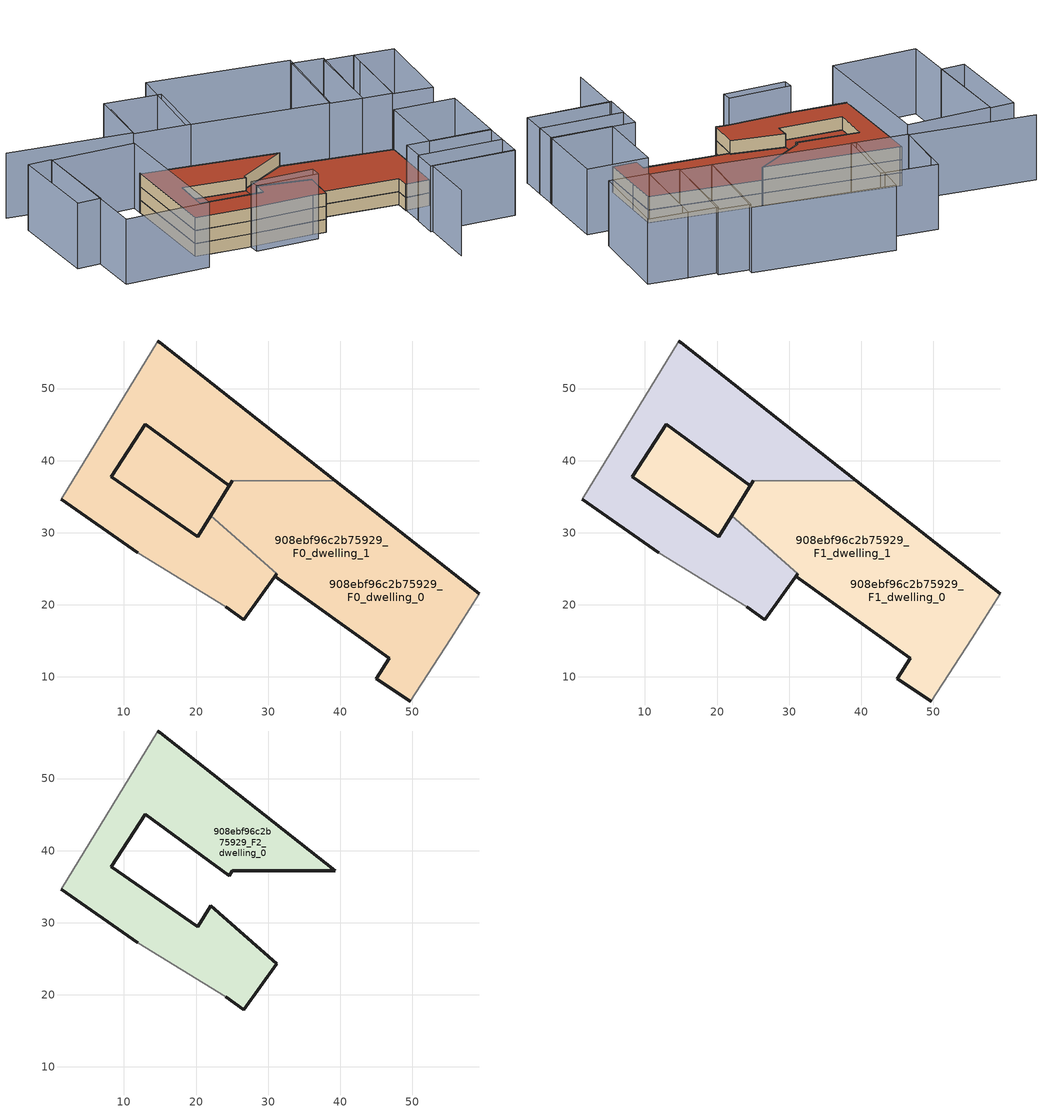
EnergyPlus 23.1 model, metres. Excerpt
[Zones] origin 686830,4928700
908ebf96c2b75929_F0_dwelling_0
 floor ground (EU_floor_Construction): 31.18,24.32 22.02,32.35 20.23,29.47 8.25,37.77 12.97,45.06 24.6,36.5 25.05,37.23 39.31,37.23 15.01,56.36 14.66,56.6 1.32,34.65 11.89,27.22 24.1,19.7 26.59,17.91 z0; 55.31,15.29 59.27,21.52 39.31,37.23 25.05,37.23 24.6,36.5 22.02,32.35 31.18,24.32 30.92,23.96 46.82,12.56 44.99,9.71 49.73,6.65 z0; 22.02,32.35 24.6,36.5 12.97,45.06 8.25,37.77 20.23,29.47 z0
 wall outside (EU_wall_Construction): 11.89,27.22 1.32,34.65 / 14.66,56.6 15.01,56.36 39.31,37.23 / 25.05,37.23 24.6,36.5 12.97,45.06 8.25,37.77 20.23,29.47 22.02,32.35 / 31.18,24.32 26.59,17.91 24.1,19.7 z0:3
 wall adiabatic (EU_wall_Construction): 24.1,19.7 11.89,27.22 / 1.32,34.65 14.66,56.6 z0:3
 wall to 908ebf96c2b75929_F0_dwelling_1 (EU_wall_Construction): 39.31,37.23 25.05,37.23 / 22.02,32.35 31.18,24.32 z0:3
908ebf96c2b75929_F0_dwelling_1
 floor ground (EU_floor_Construction): 31.18,24.32 22.02,32.35 20.23,29.47 8.25,37.77 12.97,45.06 24.6,36.5 25.05,37.23 39.31,37.23 15.01,56.36 14.66,56.6 1.32,34.65 11.89,27.22 24.1,19.7 26.59,17.91 z0; 55.31,15.29 59.27,21.52 39.31,37.23 25.05,37.23 24.6,36.5 22.02,32.35 31.18,24.32 30.92,23.96 46.82,12.56 44.99,9.71 49.73,6.65 z0; 22.02,32.35 24.6,36.5 12.97,45.06 8.25,37.77 20.23,29.47 z0
 wall outside (EU_wall_Construction): 22.02,32.35 25.05,37.23 / 39.31,37.23 59.27,21.52 / 49.73,6.65 44.99,9.71 46.82,12.56 30.92,23.96 31.18,24.32 z0:3
 wall adiabatic (EU_wall_Construction): 59.27,21.52 55.31,15.29 49.73,6.65 z0:3
908ebf96c2b75929_F1_dwelling_0
 floor outside (EU_floor_Construction): 55.31,15.29 59.27,21.52 39.31,37.23 25.05,37.23 24.6,36.5 22.02,32.35 31.18,24.32 30.92,23.96 46.82,12.56 44.99,9.71 49.73,6.65 z3; 31.18,24.32 22.02,32.35 20.23,29.47 8.25,37.77 12.97,45.06 24.6,36.5 25.05,37.23 39.31,37.23 15.01,56.36 14.66,56.6 1.32,34.65 11.89,27.22 24.1,19.7 26.59,17.91 z3; 22.02,32.35 24.6,36.5 12.97,45.06 8.25,37.77 20.23,29.47 z3
 wall outside (EU_wall_Construction): 11.89,27.22 1.32,34.65 / 14.66,56.6 15.01,56.36 39.31,37.23 / 25.05,37.23 24.6,36.5 12.97,45.06 8.25,37.77 20.23,29.47 22.02,32.35 / 31.18,24.32 26.59,17.91 24.1,19.7 z3:6
 wall adiabatic (EU_wall_Construction): 24.1,19.7 11.89,27.22 / 1.32,34.65 14.66,56.6 z3:6
 wall to 908ebf96c2b75929_F1_dwelling_1 (EU_wall_Construction): 39.31,37.23 25.05,37.23 / 22.02,32.35 31.18,24.32 z3:6
 roof outside (EU_floor_Construction): 59.27,21.52 55.31,15.29 49.73,6.65 44.99,9.71 46.82,12.56 30.92,23.96 31.18,24.32 22.02,32.35 24.6,36.5 25.05,37.23 39.31,37.23 z6; 24.6,36.5 22.02,32.35 20.23,29.47 8.25,37.77 12.97,45.06 z6
908ebf96c2b75929_F1_dwelling_1
 floor to 908ebf96c2b75929_F0_dwelling_1 (EU_floor_Construction): 31.18,24.32 22.02,32.35 20.23,29.47 8.25,37.77 12.97,45.06 24.6,36.5 25.05,37.23 39.31,37.23 15.01,56.36 14.66,56.6 1.32,34.65 11.89,27.22 24.1,19.7 26.59,17.91 z3; 55.31,15.29 59.27,21.52 39.31,37.23 25.05,37.23 24.6,36.5 22.02,32.35 31.18,24.32 30.92,23.96 46.82,12.56 44.99,9.71 49.73,6.65 z3; 22.02,32.35 24.6,36.5 12.97,45.06 8.25,37.77 20.23,29.47 z3
 wall outside (EU_wall_Construction): 22.02,32.35 25.05,37.23 / 39.31,37.23 59.27,21.52 / 49.73,6.65 44.99,9.71 46.82,12.56 30.92,23.96 31.18,24.32 z3:6
 wall adiabatic (EU_wall_Construction): 59.27,21.52 55.31,15.29 49.73,6.65 z3:6
 roof outside (EU_roof_Construction): 59.27,21.52 55.31,15.29 49.73,6.65 44.99,9.71 46.82,12.56 30.92,23.96 31.18,24.32 22.02,32.35 24.6,36.5 25.05,37.23 39.31,37.23 z6; 39.31,37.23 25.05,37.23 24.6,36.5 12.97,45.06 8.25,37.77 20.23,29.47 22.02,32.35 31.18,24.32 26.59,17.91 24.1,19.7 11.89,27.22 1.32,34.65 14.66,56.6 15.01,56.36 z6; 24.6,36.5 22.02,32.35 20.23,29.47 8.25,37.77 12.97,45.06 z6
908ebf96c2b75929_F2_dwelling_0
 floor to 908ebf96c2b75929_F1_dwelling_0 (EU_floor_Construction): 31.18,24.32 22.02,32.35 20.23,29.47 8.25,37.77 12.97,45.06 24.6,36.5 25.05,37.23 39.31,37.23 15.01,56.36 14.66,56.6 1.32,34.65 11.89,27.22 24.1,19.7 26.59,17.91 z6
 wall outside (EU_wall_Construction): 11.89,27.22 1.32,34.65 / 14.66,56.6 15.01,56.36 39.31,37.23 25.05,37.23 24.6,36.5 12.97,45.06 8.25,37.77 20.23,29.47 22.02,32.35 31.18,24.32 26.59,17.91 24.1,19.7 z6:9
 wall adiabatic (EU_wall_Construction): 24.1,19.7 11.89,27.22 / 1.32,34.65 14.66,56.6 z6:9
 roof outside (EU_roof_Construction): 39.31,37.23 25.05,37.23 24.6,36.5 12.97,45.06 8.25,37.77 20.23,29.47 22.02,32.35 31.18,24.32 26.59,17.91 24.1,19.7 11.89,27.22 1.32,34.65 14.66,56.6 15.01,56.36 z9
shading: 28.07,72.01 20.28,61.65 / 20.28,61.65 -2.67,78.91 / 31.31,-12.59 38.97,-0.64 / 38.97,-0.64 55.09,-10.98 / -18.54,39.33 -0.8,68.76 / -0.8,68.76 15.91,58.68 / 15.91,58.68 -1.82,29.26 / -1.82,29.26 -18.54,39.33 / 55.3,34.77 29.58,54.51 / 29.58,54.51 43.94,73.23 / 43.94,73.23 69.66,53.49 / 69.66,53.49 55.3,34.77 / -0.67,68.97 -12.22,49.51 / -12.22,49.51 -16.92,52.29 / -16.92,52.29 -5.37,71.76 / -5.37,71.76 -0.67,68.97 / 40.44,67.33 30.52,53.79 / 30.52,53.79 20.05,61.45 / 20.05,61.45 29.97,75 / 29.97,75 40.44,67.33 / 41.86,4.63 58.33,-5.91 / 58.33,-5.91 54.99,-11.14 / 54.99,-11.14 38.51,-0.59 / 38.51,-0.59 41.86,4.63 / 58.33,-5.91 41.96,4.57 / 41.96,4.57 45.05,9.4 / 45.05,9.4 61.43,-1.08 / 61.43,-1.08 58.33,-5.91 / 11.85,27.24 24.1,19.7 / 24.1,19.7 22.79,17.57 / 22.79,17.57 10.54,25.11 / 10.54,25.11 11.85,27.24 / 71.13,13.77 61.25,-1.35 / 61.25,-1.35 49.39,6.4 / 49.39,6.4 59.27,21.52 / 59.27,21.52 71.13,13.77 / 86.45,38.19 73.71,20.66 / 73.71,20.66 66.26,26.07 / 66.26,26.07 79.01,43.6 / 79.01,43.6 86.45,38.19 / 60.93,30.2 73.48,47.61 / 73.48,47.61 79.01,43.62 / 79.01,43.62 66.46,26.22 / 66.46,26.22 60.93,30.2 / 55.19,34.76 68.52,52.52 / 68.52,52.52 74.37,48.13 / 74.37,48.13 61.05,30.37 / 61.05,30.37 55.19,34.76 z0:15
[Building]
EU S2 Campaign: North Axis=0; Terrain=City; Solar Distribution=FullExterior
[Site:Location]
Bologna: Latitude=44.5; Longitude=11.25; Time Zone=1; Elevation=37
[SizingPeriod:WeatherFileDays]
AnnualSizingPeriod: Begin Month=1; Begin Day of Month=1; End Month=12; End Day of Month=31; Day of Week for Start Day=Monday; Use Weather File Daylight Saving Period=No; Use Weather File Rain and Snow Indicators=No
[MATERIAL]
EU_InternalMass_Material: Roughness=MediumRough; Thickness=0.1; Conductivity=1; Density=1800; Specific Heat=900; Thermal Absorptance=0.9; Solar Absorptance=0.7; Visible Absorptance=0.7
[MATERIAL:NOMASS] Roughness=MediumRough; Thermal Absorptance=0.9; Solar Absorptance=0.7; Visible Absorptance=0.7
Name | Thermal Resistance
EU_wall_NoMass | 0.937881
EU_roof_NoMass | 0.548572
EU_floor_NoMass | 0.71348
[CONSTRUCTION]
EU_wall_Construction: EU_wall_NoMass
EU_roof_Construction: EU_roof_NoMass
EU_floor_Construction: EU_floor_NoMass
EU_InternalMass_Construction: EU_InternalMass_Material
[ZONE] Type=1; Multiplier=1; Ceiling Height=autocalculate; Floor Area=autocalculate; Part of Total Floor Area=Yes
Name | Volume
908ebf96c2b75929_F0_dwelling_0; 908ebf96c2b75929_F1_dwelling_0; 908ebf96c2b75929_F0_dwelling_1; 908ebf96c2b75929_F1_dwelling_1 | 3474.22
908ebf96c2b75929_F2_dwelling_0 | 1526.34
[INTERNALMASS] Construction=EU_InternalMass_Construction
Name | Zone or ZoneList | Surface Area
908ebf96c2b75929_F0_dwelling_0_EU_InternalMass | 908ebf96c2b75929_F0_dwelling_0 | 508.781
908ebf96c2b75929_F0_dwelling_1_EU_InternalMass | 908ebf96c2b75929_F0_dwelling_1 | 526.469
908ebf96c2b75929_F1_dwelling_0_EU_InternalMass | 908ebf96c2b75929_F1_dwelling_0 | 508.781
908ebf96c2b75929_F1_dwelling_1_EU_InternalMass | 908ebf96c2b75929_F1_dwelling_1 | 526.469
908ebf96c2b75929_F2_dwelling_0_EU_InternalMass | 908ebf96c2b75929_F2_dwelling_0 | 1035.04
[OTHEREQUIPMENT] Fuel Type=Electricity; Design Level Calculation Method=Watts/Area; Power per Zone Floor Area=1; Fraction Latent=0; Fraction Radiant=0; Fraction Lost=0; Carbon Dioxide Generation Rate=0; EndUse Subcategory=EU_Step8_InternalGains
Name | Zone or ZoneList or Space or SpaceList | Schedule
EU_Step8_InternalGain_908ebf96c2b75929_F0_dwelling_0_f000 | 908ebf96c2b75929_F0_dwelling_0 | EU_Step8_GainSchedule_908ebf96c2b75929_F0_dwelling_0_f000
EU_Step8_InternalGain_908ebf96c2b75929_F0_dwelling_1_f000 | 908ebf96c2b75929_F0_dwelling_1 | EU_Step8_GainSchedule_908ebf96c2b75929_F0_dwelling_1_f000
EU_Step8_InternalGain_908ebf96c2b75929_F1_dwelling_0_f000 | 908ebf96c2b75929_F1_dwelling_0 | EU_Step8_GainSchedule_908ebf96c2b75929_F1_dwelling_0_f000
EU_Step8_InternalGain_908ebf96c2b75929_F1_dwelling_1_f000 | 908ebf96c2b75929_F1_dwelling_1 | EU_Step8_GainSchedule_908ebf96c2b75929_F1_dwelling_1_f000
EU_Step8_InternalGain_908ebf96c2b75929_F2_dwelling_0_f000 | 908ebf96c2b75929_F2_dwelling_0 | EU_Step8_GainSchedule_908ebf96c2b75929_F2_dwelling_0_f000
[ZONEVENTILATION:DESIGNFLOWRATE] Schedule=EU_AlwaysOn; Design Flow Rate Calculation Method=AirChanges/Hour; Air Changes per Hour=0.687892; Ventilation Type=Natural; Fan Pressure Rise=0; Fan Total Efficiency=1; Constant Term Coefficient=1; Temperature Term Coefficient=0; Velocity Term Coefficient=0; Velocity Squared Term Coefficient=0; Minimum Indoor Temperature=-100; Maximum Indoor Temperature=100; Delta Temperature=-100; Minimum Outdoor Temperature=-100; Maximum Outdoor Temperature=100; Maximum Wind Speed=40
Name | Zone or ZoneList or Space or SpaceList
EU_ConstantAir_908ebf96c2b75929_F0_dwelling_0 | 908ebf96c2b75929_F0_dwelling_0
EU_ConstantAir_908ebf96c2b75929_F0_dwelling_1 | 908ebf96c2b75929_F0_dwelling_1
EU_ConstantAir_908ebf96c2b75929_F1_dwelling_0 | 908ebf96c2b75929_F1_dwelling_0
EU_ConstantAir_908ebf96c2b75929_F1_dwelling_1 | 908ebf96c2b75929_F1_dwelling_1
EU_ConstantAir_908ebf96c2b75929_F2_dwelling_0 | 908ebf96c2b75929_F2_dwelling_0
[HVACTEMPLATE:THERMOSTAT] Constant Heating Setpoint=20; Constant Cooling Setpoint=50
EU_HeatOnly_908ebf96c2b75929_F0_dwelling_0; EU_HeatOnly_908ebf96c2b75929_F0_dwelling_1; EU_HeatOnly_908ebf96c2b75929_F1_dwelling_0; EU_HeatOnly_908ebf96c2b75929_F1_dwelling_1; EU_HeatOnly_908ebf96c2b75929_F2_dwelling_0
[HVACTEMPLATE:ZONE:IDEALLOADSAIRSYSTEM] System Availability Schedule=EU_AlwaysOn; Maximum Heating Supply Air Temperature=50; Minimum Cooling Supply Air Temperature=13; Maximum Heating Supply Air Humidity Ratio=0.0156; Minimum Cooling Supply Air Humidity Ratio=0.0077; Heating Limit=NoLimit; Cooling Limit=NoLimit; Heating Availability Schedule=EU_AlwaysOn; Cooling Availability Schedule=EU_CoolingOff; Dehumidification Control Type=ConstantSensibleHeatRatio; Cooling Sensible Heat Ratio=0.7; Dehumidification Setpoint=60; Humidification Control Type=None; Humidification Setpoint=30; Outdoor Air Method=None; Outdoor Air Flow Rate per Person=0.00944; Outdoor Air Flow Rate per Zone Floor Area=0; Outdoor Air Flow Rate per Zone=0; Demand Controlled Ventilation Type=None; Outdoor Air Economizer Type=NoEconomizer; Heat Recovery Type=None; Sensible Heat Recovery Effectiveness=0.7; Latent Heat Recovery Effectiveness=0.65
Name | Template Thermostat
908ebf96c2b75929_F0_dwelling_0 | EU_HeatOnly_908ebf96c2b75929_F0_dwelling_0
908ebf96c2b75929_F0_dwelling_1 | EU_HeatOnly_908ebf96c2b75929_F0_dwelling_1
908ebf96c2b75929_F1_dwelling_0 | EU_HeatOnly_908ebf96c2b75929_F1_dwelling_0
908ebf96c2b75929_F1_dwelling_1 | EU_HeatOnly_908ebf96c2b75929_F1_dwelling_1
908ebf96c2b75929_F2_dwelling_0 | EU_HeatOnly_908ebf96c2b75929_F2_dwelling_0
[SIZING:ZONE] Zone Cooling Design Supply Air Temperature Input Method=SupplyAirTemperature; Zone Cooling Design Supply Air Temperature=13; Zone Heating Design Supply Air Temperature Input Method=SupplyAirTemperature; Zone Heating Design Supply Air Temperature=50; Zone Cooling Design Supply Air Humidity Ratio=0.008; Zone Heating Design Supply Air Humidity Ratio=0.008; Cooling Design Air Flow Method=DesignDay; Cooling Design Air Flow Rate=0; Cooling Minimum Air Flow per Zone Floor Area=0.000762; Cooling Minimum Air Flow=0; Cooling Minimum Air Flow Fraction=0.2; Heating Design Air Flow Method=DesignDay; Heating Design Air Flow Rate=0; Heating Maximum Air Flow per Zone Floor Area=0.002032; Heating Maximum Air Flow=0.141576; Heating Maximum Air Flow Fraction=0.3; Account for Dedicated Outdoor Air System=No; Dedicated Outdoor Air System Control Strategy=NeutralSupplyAir; Dedicated Outdoor Air Low Setpoint Temperature for Design=autosize; Dedicated Outdoor Air High Setpoint Temperature for Design=autosize; Zone Load Sizing Method=Sensible Load Only No Latent Load; Zone Latent Cooling Design Supply Air Humidity Ratio Input Method=HumidityRatioDifference; Zone Cooling Design Supply Air Humidity Ratio Difference=0.005; Zone Latent Heating Design Supply Air Humidity Ratio Input Method=HumidityRatioDifference; Zone Humidification Design Supply Air Humidity Ratio Difference=0.005
908ebf96c2b75929_F0_dwelling_0; 908ebf96c2b75929_F0_dwelling_1; 908ebf96c2b75929_F1_dwelling_0; 908ebf96c2b75929_F1_dwelling_1; 908ebf96c2b75929_F2_dwelling_0
[SCHEDULE:CONSTANT]
Name | Hourly Value
EU_AlwaysOn | 1
EU_CoolingOff | 0
[SCHEDULE:FILE] Column Number=1; Rows to Skip at Top=0; Number of Hours of Data=8760; Column Separator=Comma; Interpolate to Timestep=No; Minutes per Item=60; Adjust Schedule for Daylight Savings=Yes
Name | File
EU_Step8_GainSchedule_908ebf96c2b75929_F0_dwelling_0_f000 | ../../schedules/908ebf96c2b75929/908ebf96c2b75929_F0_dwelling_0_f000_gain.csv
EU_Step8_GainSchedule_908ebf96c2b75929_F0_dwelling_1_f000 | ../../schedules/908ebf96c2b75929/908ebf96c2b75929_F0_dwelling_1_f000_gain.csv
EU_Step8_GainSchedule_908ebf96c2b75929_F1_dwelling_0_f000 | ../../schedules/908ebf96c2b75929/908ebf96c2b75929_F1_dwelling_0_f000_gain.csv
EU_Step8_GainSchedule_908ebf96c2b75929_F1_dwelling_1_f000 | ../../schedules/908ebf96c2b75929/908ebf96c2b75929_F1_dwelling_1_f000_gain.csv
EU_Step8_GainSchedule_908ebf96c2b75929_F2_dwelling_0_f000 | ../../schedules/908ebf96c2b75929/908ebf96c2b75929_F2_dwelling_0_f000_gain.csv
